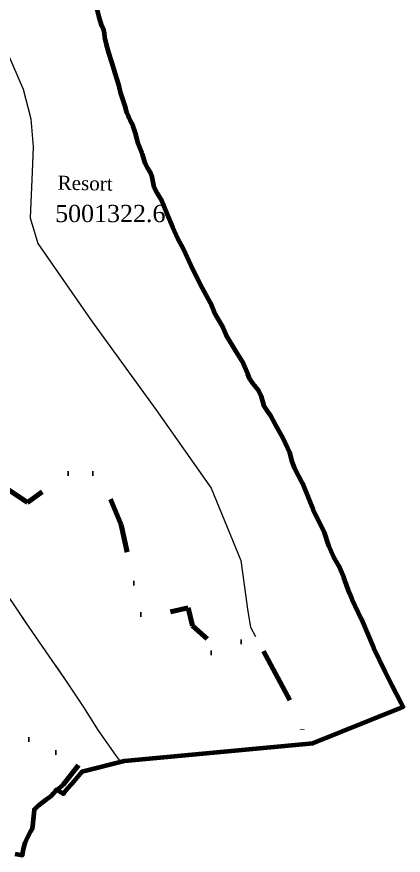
# Model space of a CAD drawing. Header units: metres. Extents: x 587838 to 605780, y 1326024 to 1346437.
# Drawn here: x 602726 to 605254, y 1329459 to 1334943 of the extents above; entities that cross this region are included whole.
import ezdxf
from ezdxf.enums import TextEntityAlignment as Align

# ---------------------------------------------------------------- set-up
doc = ezdxf.new("R2010")
doc.units = ezdxf.units.M
doc.header["$MEASUREMENT"] = 0
doc.linetypes.add('DGN Style 6', pattern=[990.708249, 0.520877, -208.350841, 364.613972, -208.350841, 0.520877, -208.350841])
for name, color, linetype, lineweight in [('DIEM', 7, 'Continuous', 0), ('Level 4', 7, 'Continuous', 0), ('Level 45', 7, 'Continuous', 0), ('Level 46', 7, 'Continuous', 0)]:
    doc.layers.add(name, color=color, linetype=linetype, lineweight=lineweight)
doc.styles.add('Style-Vntime', font='Vntime.shx')
doc.styles.add('Style-Vntimei', font='Vntimei.shx')
doc.linetypes.add('{Dg xa}', pattern='A,3,-1,[18,dgnlstyle-DUONGDC.shx,S=0.004992,R=0,X=0,Y=0],-1', length=5)

msp = doc.modelspace()

# ---------------------------------------------------------------- linework, layer by layer
at = {"layer": 'Level 4', "color": 3, "linetype": 'DGN Style 6', "lineweight": 80, "flags": 128}
for points in [[(602245.931585, 1332813.960056), (602260.99, 1332820.57), (602284.918518, 1332785.971598), (602308.659, 1332753.441), (602303.02, 1332747.86), (602349.408595, 1332679.926013), (602371.4908, 1332686.621867), (602380.838203, 1332689.456223), (602394.837634, 1332665.075566), (602374.118, 1332655.463), (602388.483, 1332623.814), (602415.548, 1332634.79), (602422.263, 1332618.207), (602395.81, 1332608.026), (602429.208, 1332529.874), (602457.468007, 1332494.86), (602472.047, 1332500), (602511.08, 1332377.24), (602470.606, 1332375.249), (602470.48, 1332262.24), (602493.836, 1332182.056), (602485.729, 1332177.83), (602507.71, 1332069.85), (602526.285, 1332029.352), (602532.482407, 1332015.840152), (602536.734, 1332001.479), (602595.639193, 1331897.97057), (602795.274736, 1331766.390067), (603153.964, 1332021.166), (603297.49, 1331886.57), (603407.59695, 1331619.453482), (603539.332121, 1331019.968171), (603730.932116, 1331050.538994), (603846.41, 1331075.85), (603875.377392, 1330960.113572), (603982.204874, 1330864.214991), (604004.733112, 1330803.811783), (603944.329904, 1330781.283545), (603953.61, 1330766.491), (604287.41, 1330889.07), (604521.301, 1330455.758), (604642.399, 1330156.462)], [(600665.034, 1331671.915), (600690.109, 1331694.907), (600709.905, 1331685.316), (600716.553, 1331690.107), (600742.857, 1331678.836), (600760.22, 1331698.737), (600788.71, 1331676.835), (600787.876, 1331658.824), (600903.741, 1331568.755), (600913.482, 1331559.044), (600937.715, 1331541.952), (600948.636, 1331531.821), (600965.026, 1331513.34), (600971.534, 1331504.139), (600991.676, 1331476.656), (600998.901, 1331465.985), (601002.473, 1331457.624), (601018.054, 1331451.484), (601054.165, 1331431.772), (601074.662, 1331422.451), (601085.319, 1331422.821), (601130.421, 1331415.64), (601135.683, 1331412.89), (601146.802, 1331406.219), (601170.087, 1331387.537), (601201.002, 1331376.076), (601218.439, 1331369.006), (601235.315, 1331353.444), (601271.541, 1331333.372), (601289.086, 1331340.303), (601321.328, 1331323.061), (601305.995, 1331292.778), (601310.473, 1331289.378), (601803.706, 1331056.055), (601817.976, 1331078.398), (602066.811, 1330958.646), (602144.379, 1330889.949), (602202.727, 1330819.213), (602835.233, 1330185.781), (602847.647, 1330196.042), (602892.476, 1330161.199), (603149.073, 1330072.791), (603026.619, 1329916.875), (602990.872323, 1329886.181638)]]:
    msp.add_lwpolyline(points, dxfattribs=at)
at = {"layer": 'Level 45', "color": 5, "linetype": 'Continuous', "lineweight": 70, "flags": 128}
msp.add_lwpolyline([(602714.974, 1329467.962), (602763.631, 1329458.638), (602770.5, 1329501.259), (602780.883, 1329539.356), (602789.822, 1329560.387), (602801.954, 1329585.444), (602817.94, 1329615.967), (602823.35, 1329627.551), (602827.54, 1329638.486), (602829.97, 1329649.743), (602835.738, 1329691.595), (602840.184, 1329732.018), (602841.745, 1329754.814), (602843.911, 1329762.462), (602854.199, 1329771.302), (602871.503, 1329788.255), (602901.251, 1329810.586), (602917.111, 1329823.27), (602946.087, 1329843.572), (602959.096, 1329854.02), (602957.097, 1329855.622), (602970.997, 1329867.408), (602985.336, 1329889.613), (603025.89, 1329864.478), (603030.956, 1329860.544), (603038.285, 1329870.847), (603056.033, 1329892.149), (603088.003, 1329927.797), (603142.338, 1329993.292), (603152.488, 1330005.322), (603431.36, 1330075.803), (604665.419, 1330192.401), (605234.862, 1330420.525), (605253.957, 1330428.177), (605238.046, 1330459.099), (605183.276, 1330563.811), (605136.557, 1330660.266), (605061.172, 1330811.992), (604980.292, 1331003.37), (604920.653, 1331131.455), (604901.343, 1331173.459), (604865.448, 1331274.213), (604831.902, 1331352.428), (604798.579, 1331412.663), (604766.796, 1331482.947), (604739.436, 1331569.175), (604664.899, 1331719.661), (604636.975, 1331789.461), (604594.472, 1331892.651), (604545.863, 1331988.388), (604528.116, 1332033.081), (604511.892, 1332093.431), (604470.086, 1332181.702), (604417.495, 1332274.822), (604386.504, 1332336.965), (604365.509, 1332363.213), (604345.211, 1332395.828), (604326.429, 1332458.141), (604309.575, 1332496.293), (604269.982, 1332544.575), (604247.462, 1332575.983), (604236.809, 1332604.151), (604203.356, 1332686.355), (604159.204, 1332756.439), (604096.524, 1332860.548), (604069.852, 1332921.928), (604019.803, 1333006.527), (603992.794, 1333071.286), (603940.086, 1333168.027), (603906.249, 1333234.152), (603866.228, 1333316.592), (603817.229, 1333424.089), (603778.335, 1333492.759), (603746.813, 1333564.392), (603708.925, 1333650.75), (603671.376, 1333747.526), (603645.673, 1333786.077), (603625.552, 1333827.292), (603610.743, 1333892.67), (603598.756, 1333927.368), (603584.246, 1333949.08), (603566.301, 1333985.613), (603547.436, 1334044.596), (603542.905, 1334053.349), (603532.168, 1334078.117), (603520.651, 1334112.545), (603513.216, 1334140.21), (603502.485, 1334181.086), (603494.649, 1334207.101), (603488.035, 1334224.026), (603477.726, 1334245.924), (603466.585, 1334266.152), (603458.754, 1334285.968), (603457.099, 1334291.749), (603446.063, 1334317.157), (603434.022, 1334358.305), (603416.69, 1334409.917), (603404.308, 1334450.385), (603397.713, 1334476.809), (603394.002, 1334498.28), (603371.556, 1334566.176), (603346.902, 1334646.772), (603327.797, 1334706.104), (603311.759, 1334761.105), (603302.112, 1334807.71), (603299.557, 1334835.29), (603295.233, 1334852.453), (603281.712, 1334882.603), (603265.155, 1334939.753), (603250.013, 1335001.782)], dxfattribs=at)
at = {"layer": 'Level 46', "color": 1, "linetype": '{Dg xa}', "lineweight": 0, "ltscale": 25}
for p, q in [((601898.586893, 1336472.458368), (602766.8297, 1334468.944941)), ((602766.8297, 1334468.944941), (602816.97948, 1334275.916305)), ((602816.97948, 1334275.916305), (602833.187427, 1334092.93864)), ((602833.187427, 1334092.93864), (602825.953651, 1333927.392657)), ((602825.953651, 1333927.392657), (602812.808149, 1333626.555977)), ((602812.808149, 1333626.555977), (602862.897872, 1333460.337566)), ((602862.897872, 1333460.337566), (603213.847351, 1332954.438724)), ((603213.847351, 1332954.438724), (603635.517917, 1332373.842671)), ((603635.517917, 1332373.842671), (603998.394465, 1331860.263088)), ((603998.394465, 1331860.263088), (604192.089741, 1331385.347238)), ((604192.089741, 1331385.347238), (604236.869865, 1331053.065158)), ((604236.869865, 1331053.065158), (604255.370844, 1330949.335144)), ((604255.370844, 1330949.335144), (604287.41, 1330889.07))]:
    msp.add_line(p, q, dxfattribs=at)
at = {"layer": 'Level 46', "color": 6, "linetype": '{Dg xa}', "lineweight": 0, "ltscale": 20, "flags": 128}
for points in [[(602805.774, 1330951.156), (602709.39, 1331096.77), (602652.97, 1331179.48), (602587.74, 1331265.7), (602508.4, 1331359.85), (602476.22, 1331399.44), (602359.41, 1331586.85), (602263.49, 1331757.22), (602251.42, 1331778.66), (602228.83, 1331829.84)], [(602805.774, 1330951.156), (602759.662, 1331020.821)], [(603062.344, 1330579.18), (603051, 1330596.14), (602938.6, 1330760.67), (602805.774, 1330951.156)], [(603000, 1330670.794), (602980.822, 1330698.867)], [(603406.697251, 1330069.569835), (603374.09, 1330113.99), (603260.81, 1330274.12), (603163.4, 1330428.09), (603051, 1330596.14), (603000, 1330670.793)]]:
    msp.add_lwpolyline(points, dxfattribs=at)

# ---------------------------------------------------------------- texts
at = {"layer": 'DIEM', "color": 7, "linetype": 'Continuous', "lineweight": 13, "style": 'Style-Vntime'}
msp.add_text('5001322.6', height=112.41, dxfattribs=at).set_placement((602976.765514, 1333656.0564), align=Align.MIDDLE_LEFT)
at = {"layer": 'Level 4', "color": 1, "linetype": 'Continuous', "lineweight": 0, "style": 'Style-Vntimei'}
msp.add_text('Resort', height=91.369998, rotation=358.870492, dxfattribs=at).set_placement((602993.033656, 1333857.743521), align=Align.MIDDLE_LEFT)

doc.saveas('drawing.dxf')
